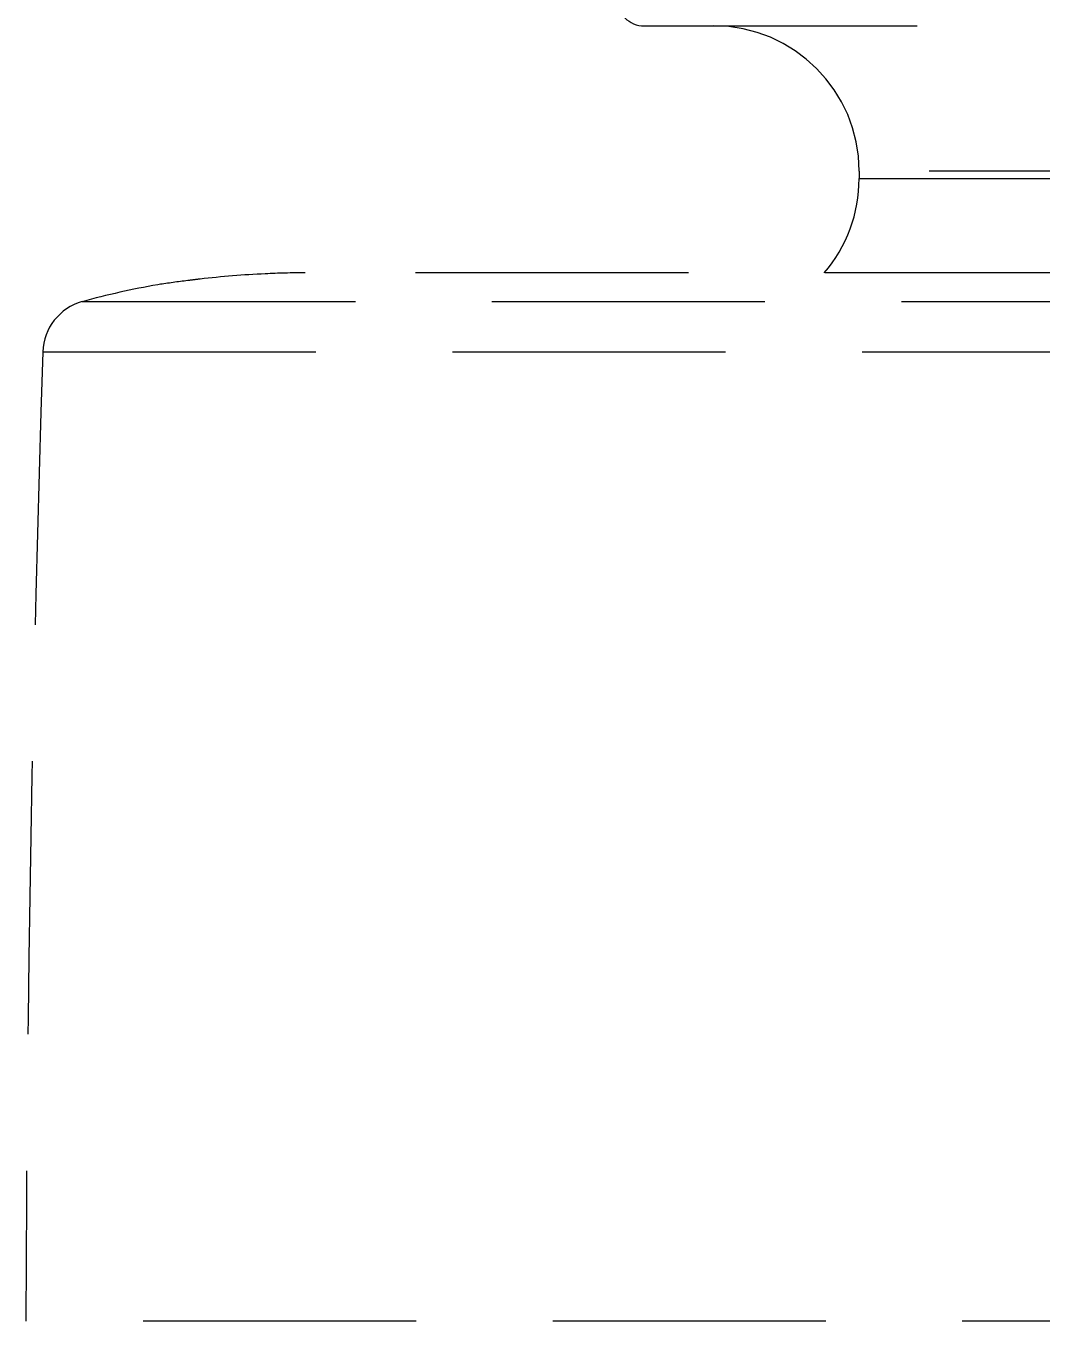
# Model space of a CAD drawing. Header units: millimetres. Extents: x 4625 to 5171, y -2661 to -1889.
# Drawn here: x 4971.81 to 4976.53, y -2171.55 to -2165.53 of the extents above; entities that cross this region are included whole.
import ezdxf

# ---------------------------------------------------------------- set-up
doc = ezdxf.new("R2010")
doc.units = ezdxf.units.MM
doc.header["$LTSCALE"] = 0.1
doc.linetypes.add('HIDDENX2', pattern=[19.05, 12.7, -6.35])
doc.layers.add('HIDDEN', color=8, linetype='HIDDENX2')

msp = doc.modelspace()

# ---------------------------------------------------------------- linework, layer by layer
at = {"layer": 'HIDDEN'}
for p, q in [((4974.682, -2165.531), (4980.1821, -2165.531)), ((4979.1821, -2166.206), (4975.682, -2166.206)), ((4975.682, -2166.206), (4975.682, -2166.2413)), ((4975.682, -2166.2413), (4979.1821, -2166.2413)), ((4976.794, -2166.6794), (4973.1048, -2166.6794)), ((4972.4323, -2166.7328), (4972.4198, -2166.7347)), ((4972.0691, -2166.8134), (4982.7951, -2166.8134)), ((4971.8857, -2167.0463), (4977.432, -2167.0463)), ((4977.432, -2171.5545), (4971.8069, -2171.5545))]:
    msp.add_line(p, q, dxfattribs=at)
for centre, radius, start, end in [((4974.682, -2165.406), 0.125, 180, 270), ((4975.007, -2166.206), 0.675, 0, 90), ((4975.007, -2166.2413), 0.675, 319.45314, 0), ((4973.227, -2172.0423), 5.3686, 97.05101, 98.51311), ((4973.1858, -2171.7164), 5.0401, 96.48082, 97.04087), ((4973.1356, -2171.2217), 4.5429, 92.71953, 96.55512), ((4973.1055, -2170.5688), 3.8894, 90.00749, 92.73285), ((4973.0588, -2170.4013), 3.7218, 99.88492, 105.42164), ((4972.1355, -2167.0544), 0.25, 105.42164, 178.14173), ((5122.4144, -2171.9295), 150.6079, 178.141952, 179.857335)]:
    msp.add_arc(centre, radius, start, end, dxfattribs=at)

doc.saveas('drawing.dxf')
